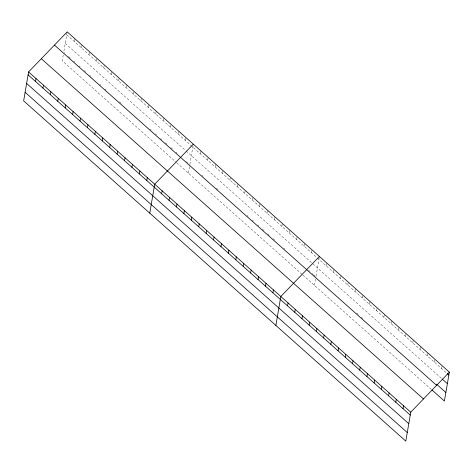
<?xml version="1.0" encoding="UTF-8"?>
<svg xmlns="http://www.w3.org/2000/svg" width="473" height="473" viewBox="0 0 473 473"><rect width="100%" height="100%" fill="white"/><g stroke="black" fill="none" stroke-linecap="round" stroke-linejoin="round"><path stroke-width="0.35" stroke-dasharray="2.37 1.77" d="M63.228 55.093L62.253 60.816L176.175 162.251M67.095 32.46L63.719 52.231L64.777 53.171M74.113 41.399L74.616 38.479M81.533 48.004L82.036 45.083M88.954 54.614L89.45 51.687M96.368 61.218L96.87 58.297M103.788 67.822L104.291 64.902M111.208 74.427L111.705 71.506M118.622 81.031L119.025 78.695M126.043 87.635L126.545 84.714M133.463 94.239L133.859 91.904M140.877 100.844L141.38 97.923M148.297 107.448L148.8 104.527M155.718 114.058L156.214 111.131M163.138 120.662L163.634 117.742M170.552 127.267L171.055 124.346M177.972 133.871L178.469 130.95M185.392 140.475L185.889 137.554M188.36 173.1L189.46 166.662M189.827 164.515L193.209 144.744M200.227 153.684L200.623 151.348M207.647 160.288L208.144 157.367M215.061 166.892L215.463 164.557M222.481 173.502L222.978 170.576M229.902 180.107L230.398 177.186M237.316 186.711L237.818 183.79M244.736 193.315L245.233 190.394M252.156 199.919L252.653 196.999M259.571 206.524L260.073 203.603M266.991 213.128L267.487 210.207M274.411 219.732L274.908 216.811M281.825 226.336L282.227 224.001M289.245 232.947L289.742 230.02M296.666 239.551L297.062 237.21M304.08 246.155L304.582 243.234M311.5 252.759L311.997 249.839M314.468 285.385L315.574 278.946M316.047 276.167L319.316 257.028M326.139 265.791L326.636 262.87M333.353 272.217L333.755 269.882M340.572 278.644L341.074 275.724M347.791 285.071L348.294 282.15M355.01 291.498L355.513 288.577M362.229 297.925L362.631 295.59M369.448 304.352L369.945 301.431M376.668 310.779L377.164 307.858M383.887 317.206L384.383 314.285M391.106 323.633L391.603 320.712M398.319 330.059L398.721 327.724M405.538 336.486L406.041 333.566M412.758 342.913L413.26 339.992M419.977 349.34L420.473 346.419M427.196 355.767L427.693 352.846M434.415 362.194L434.912 359.273M441.634 368.621L442.131 365.7M66.699 34.795L316.798 257.478M317.33 257.951L446.79 373.215M65.227 43.38L185.511 150.479M186.043 150.946L441.711 378.583M68.484 56.476L71.133 58.835M73.788 61.194L74.846 62.134M79.086 65.913L80.144 66.853M84.383 70.631L85.442 71.571M89.681 75.349L90.739 76.289M99.75 84.312L100.808 85.252M105.047 89.03L106.106 89.971M119.356 101.766L121.472 103.652M150.089 129.129L151.147 130.075M155.386 133.847L156.445 134.793M160.684 138.565L161.742 139.511M165.455 142.811L167.046 144.224M170.753 147.529L172.343 148.942M176.051 152.247L177.109 153.193M186.652 161.683L187.71 162.623M202.012 175.365L203.077 176.305M216.321 188.1L218.443 189.986M247.054 215.463L248.112 216.409M252.351 220.181L253.416 221.128M257.655 224.9L258.713 225.846M262.42 229.145L264.011 230.564M267.718 233.863L269.308 235.282M273.022 238.581L274.606 240M283.617 248.018L284.675 248.964M308.52 270.189L310.111 271.608M312.227 273.495L313.292 274.435M313.818 274.908L315.408 276.327M356.672 313.061L358.221 314.439M361.313 317.194L362.856 318.571M176.701 162.718L302.282 274.529M302.815 275.002L431.512 389.592"/><path stroke-width="0.71" d="M28.599 71.931L23.65 100.873L405.804 441.126L410.747 412.184L449.35 372.127L67.196 31.874L28.599 71.931L410.747 412.184M35.516 81.457L36.013 78.536M42.937 88.061L43.433 85.14M50.351 94.665L50.853 91.744M57.771 101.275L58.268 98.349M65.191 107.879L65.688 104.959M72.606 114.484L73.108 111.563M80.026 121.088L80.522 118.167M87.446 127.692L87.943 124.771M94.86 134.297L95.363 131.376M102.28 140.901L102.777 137.98M109.701 147.505L110.197 144.584M117.115 154.109L117.617 151.189M124.535 160.719L125.032 157.793M131.955 167.324L132.452 164.403M139.369 173.928L139.872 171.007M146.79 180.532L147.286 177.612M149.758 213.157L154.706 184.216L193.309 144.159M161.624 193.741L162.127 190.82M169.044 200.345L169.547 197.424M176.464 206.949L176.961 204.029M183.879 213.554L184.381 210.633M191.299 220.164L191.802 217.237M198.719 226.768L199.216 223.847M206.133 233.372L206.636 230.452M213.554 239.977L214.056 237.056M220.974 246.581L221.47 243.66M228.388 253.185L228.891 250.264M235.808 259.789L236.311 256.869M243.228 266.394L243.725 263.473M250.643 272.998L251.145 270.077M258.063 279.602L258.565 276.681M265.483 286.212L265.98 283.286M272.903 292.817L273.4 289.896M275.871 325.442L280.82 296.5L319.417 256.443M287.537 305.848L288.039 302.927M294.756 312.275L295.253 309.354M301.975 318.701L302.472 315.781M309.194 325.128L309.691 322.208M316.413 331.555L316.91 328.634M323.627 337.982L324.129 335.061M330.846 344.409L331.348 341.488M338.065 350.836L338.567 347.915M345.284 357.263L345.787 354.342M352.503 363.69L353 360.769M359.722 370.117L360.219 367.196M366.942 376.543L367.438 373.623M374.161 382.97L374.657 380.05M381.38 389.397L381.877 386.476M388.593 395.824L389.096 392.903M395.812 402.251L396.315 399.33M403.031 408.678L403.534 405.757M449.35 372.127L444.401 401.069L432.026 390.054M447.304 373.67L448.853 375.048M442.225 379.044L447.381 383.638M436.591 384.218L445.873 392.484M54.46 45.095L436.614 385.347M41.334 58.711L423.489 398.964M28.096 74.852L410.251 415.105M26.63 83.437L408.784 423.69M25.116 92.288L407.271 432.541"/></g></svg>
